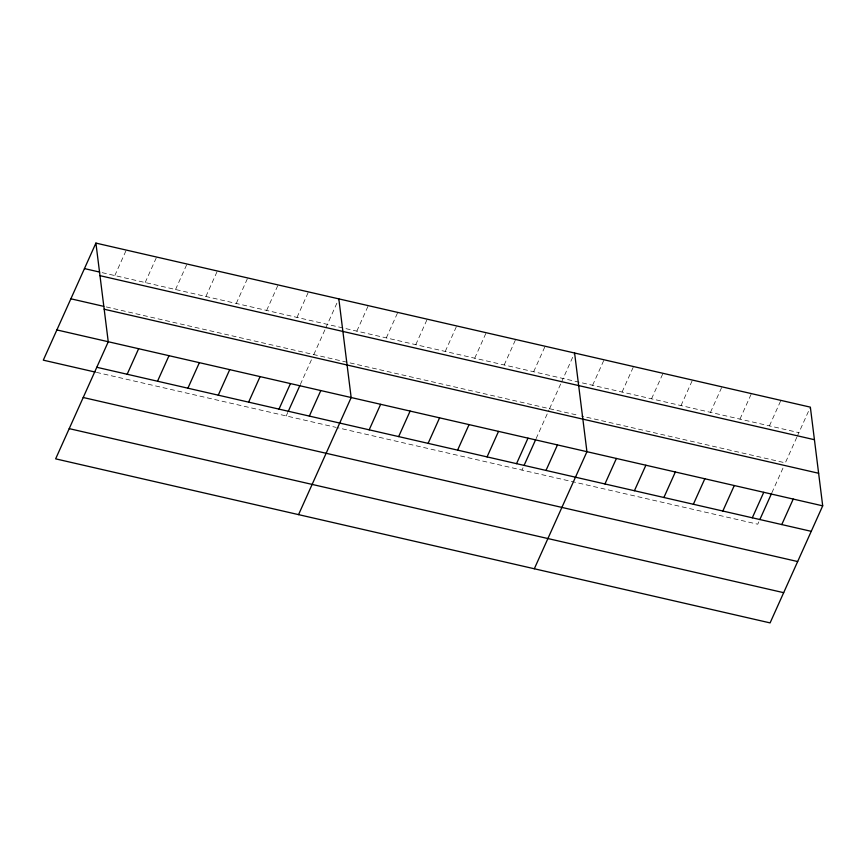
<?xml version="1.0" encoding="UTF-8"?>
<svg xmlns="http://www.w3.org/2000/svg" width="866" height="866" viewBox="0 0 866 866"><rect width="100%" height="100%" fill="white"/><g stroke="black" fill="none" stroke-linecap="round" stroke-linejoin="round"><path stroke-width="0.65" stroke-dasharray="4.33 3.25" d="M114.821 275.561L126.274 250.068M145.185 282.533L156.638 257.04M175.549 289.504L187.002 264.011M205.913 296.475L217.366 270.982M236.277 303.446L247.73 277.954M266.641 310.418L278.094 284.925M297.006 317.389L308.458 291.907M286.213 415.929L287.783 412.443M300.329 384.515L311.63 359.368M313.784 354.584L325.28 329.015M325.8 327.857L338.822 298.878M356.835 331.137L368.288 305.644M386.312 337.902L397.765 312.41M415.777 344.668L427.23 319.175M445.254 351.434L456.707 325.941M474.72 358.199L486.172 332.706M504.196 364.965L515.649 339.472M533.662 371.731L545.115 346.248M521.981 470.065L523.032 467.748M536.097 438.651L549.012 409.921M549.553 408.72L561.049 383.151M561.569 381.993L574.591 353.014M592.604 385.273L604.067 359.78M622.08 392.038L633.533 366.545M651.546 398.804L663.01 373.311M681.022 405.569L692.475 380.077M710.488 412.335L721.952 386.842M739.965 419.101L751.417 393.608M769.43 425.866L780.894 400.384M758.8 521.884L757.75 524.211L337.469 427.707M771.866 492.786L784.25 465.248M796.817 437.287L785.321 462.855L581.584 416.07M797.337 436.128L809.818 408.362M102.166 272.66L798.907 432.643M106.302 306.943L579.029 415.485M96.44 372.358L336.181 427.403"/><path stroke-width="1.3" d="M95.909 243.097L108.25 341.789L55.64 458.85L770.091 622.903L822.7 505.841L810.36 407.15L95.909 243.097L43.3 360.159L95.173 372.066M127.161 374.253L138.614 348.771M157.525 381.224L168.978 355.742M187.89 388.206L199.342 362.713M218.254 395.177L229.707 369.685M248.618 402.149L260.071 376.656M278.982 409.12L290.435 383.627M288.302 411.285L299.798 385.716M309.346 416.091L320.799 390.598M298.554 514.631L351.163 397.57L338.822 298.878M369.176 429.828L380.629 404.335M398.652 436.594L410.105 411.101M428.118 443.36L439.571 417.867M457.594 450.125L469.047 424.643M487.06 456.902L498.513 431.409M516.537 463.667L527.989 438.174M524.071 465.421L535.567 439.852M546.002 470.433L557.455 444.94M534.322 568.767L586.932 451.706L574.591 353.014M604.944 483.964L616.397 458.471M634.421 490.73L645.874 465.237M663.886 497.495L675.339 472.002M693.363 504.261L704.816 478.779M722.829 511.037L734.281 485.545M752.305 517.803L763.758 492.31M759.839 519.557L771.335 493.988M781.771 524.569L793.224 499.076M84.457 268.59L99.633 272.076M99.98 275.669L814.43 439.712M70.871 298.802L103.768 306.358M104.18 309.227L818.63 473.269M56.885 329.935L822.7 505.841M96.797 367.281L811.247 531.334M83.212 397.505L797.662 561.547M69.226 428.638L783.676 592.68"/></g></svg>
